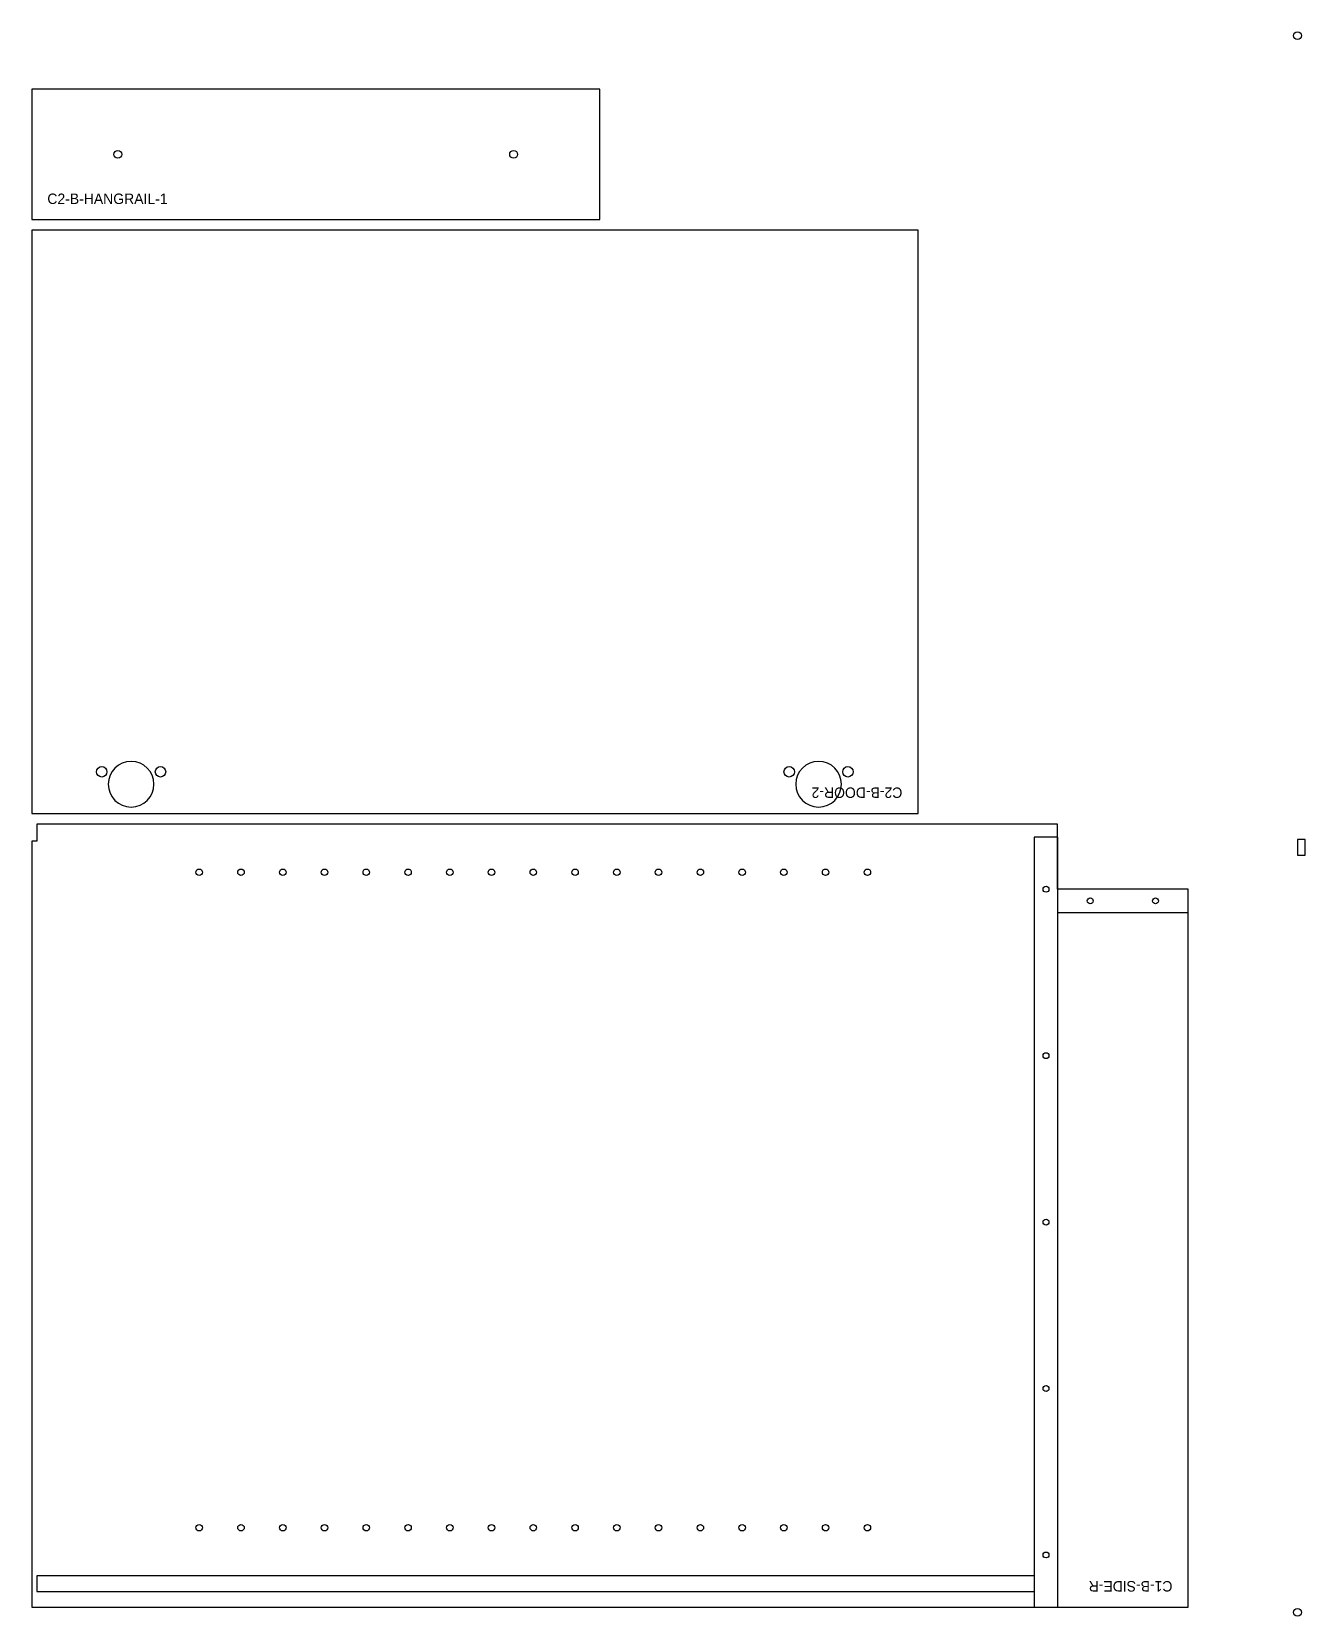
# Model space of a CAD drawing. Header units: millimetres. Extents: x 10 to 986, y 3 to 1217.
import ezdxf

# ---------------------------------------------------------------- set-up
doc = ezdxf.new("R2010")
doc.units = ezdxf.units.MM
for name, color, linetype in [('DRILL_4.5_THRU', 5, 'CONTINUOUS'), ('DRILL_5_D12', 5, 'CONTINUOUS'), ('DRILL_6_THRU', 5, 'CONTINUOUS'), ('DRILL_8_D12', 5, 'CONTINUOUS'), ('LABEL', 8, 'CONTINUOUS'), ('OUTLINE', 7, 'CONTINUOUS'), ('POCKET_D13', 3, 'CONTINUOUS'), ('POCKET_D6', 3, 'CONTINUOUS'), ('TILE_REG', 6, 'CONTINUOUS')]:
    doc.layers.add(name, color=color, linetype=linetype)

msp = doc.modelspace()

# ---------------------------------------------------------------- linework, layer by layer
at = {"layer": 'DRILL_4.5_THRU'}
for centre in [(787.3, 560), (821.2, 551.1), (871.2, 551.1), (787.3, 432.5), (787.3, 305), (787.3, 177.5), (787.3, 50)]:
    msp.add_circle(centre, 2.25, dxfattribs=at)
at = {"layer": 'DRILL_5_D12'}
for centre in [(138.4, 573), (170.4, 573), (202.4, 573), (234.4, 573), (266.4, 573), (298.4, 573), (330.4, 573), (362.4, 573), (394.4, 573), (426.4, 573), (458.4, 573), (490.4, 573), (522.4, 573), (554.4, 573), (586.4, 573), (618.4, 573), (650.4, 573), (138.4, 70.9), (170.4, 70.9), (202.4, 70.9), (234.4, 70.9), (266.4, 70.9), (298.4, 70.9), (330.4, 70.9), (362.4, 70.9), (394.4, 70.9), (426.4, 70.9), (458.4, 70.9), (490.4, 70.9), (522.4, 70.9), (554.4, 70.9), (586.4, 70.9), (618.4, 70.9), (650.4, 70.9)]:
    msp.add_circle(centre, 2.5, dxfattribs=at)
at = {"layer": 'DRILL_6_THRU'}
for centre in [(76, 1123), (379.3, 1123)]:
    msp.add_circle(centre, 3, dxfattribs=at)
at = {"layer": 'DRILL_8_D12'}
for centre in [(63.7, 650), (108.7, 650), (590.5, 650), (635.5, 650)]:
    msp.add_circle(centre, 4, dxfattribs=at)
at = {"layer": 'OUTLINE'}
for points in [[(10, 1073), (445.3, 1073), (445.3, 1173), (10, 1173)], [(689.2, 618), (689.2, 1065), (10, 1065), (10, 618)], [(896.2, 10), (896.2, 560), (796.2, 560), (796.2, 610), (14, 610), (14, 596.85), (10, 596.85), (10, 10)]]:
    msp.add_lwpolyline(points, close=True, dxfattribs=at)
at = {"layer": 'POCKET_D13'}
for points in [[(86.2, 623, 1), (86.2, 658, 1)], [(613, 623, 1), (613, 658, 1)]]:
    msp.add_lwpolyline(points, format="xyb", close=True, dxfattribs=at)
at = {"layer": 'POCKET_D6'}
for points in [[(796.275, 10), (796.275, 600), (778.325, 600), (778.325, 10)], [(980, 586.025), (986, 586.025), (986, 598.075), (980, 598.075)], [(896.2, 542.125), (896.2, 560.075), (796.2, 560.075), (796.2, 542.125)], [(778.4, 21.925), (778.4, 33.975), (14, 33.975), (14, 21.925)]]:
    msp.add_lwpolyline(points, close=True, dxfattribs=at)
at = {"layer": 'TILE_REG'}
for centre in [(980, 1214), (980, 6)]:
    msp.add_circle(centre, 3, dxfattribs=at)

# ---------------------------------------------------------------- texts
at = {"layer": 'LABEL'}
msp.add_text('C2-B-HANGRAIL-1', height=8, dxfattribs=at).set_placement((22, 1085))
for s, p in [('C2-B-DOOR-2', (677.2, 638)), ('C1-B-SIDE-R', (884.2, 30))]:
    msp.add_text(s, height=8, rotation=180, dxfattribs=at).set_placement(p)

doc.saveas('drawing.dxf')
